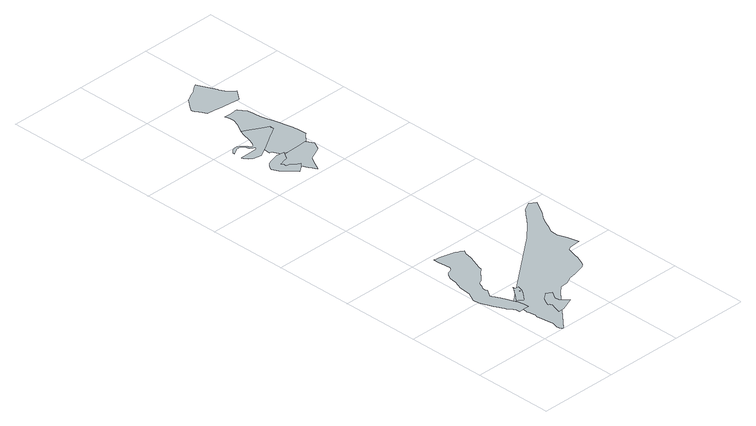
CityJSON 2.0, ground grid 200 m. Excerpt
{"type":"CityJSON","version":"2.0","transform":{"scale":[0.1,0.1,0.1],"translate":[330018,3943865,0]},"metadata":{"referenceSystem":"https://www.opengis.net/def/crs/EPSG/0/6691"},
"CityObjects":{
"object1":{"type":"GenericCityObject","attributes":{"prefecture":"14","disasterType":"1","areaType":"1","zoneNumber":"151-H25-62014","zoneName":"小渕14","status":"0"},"geometry":[{"type":"MultiSurface","lod":"1","boundaries":[[[0,1,2,3,4,5,6,7,8,9,10,11,12,13,14,15,16,17,18,19,20,21,22]]]}]},
"object2":{"type":"GenericCityObject","attributes":{"prefecture":"14","disasterType":"1","areaType":"1","zoneNumber":"151-H25-62014","zoneName":"小渕14","status":"0"},"geometry":[{"type":"MultiSurface","lod":"1","boundaries":[[[23,24,25,26,27,28,29,30,31,32,33,34,35,36,37,38,39,40,41,42,43,44,45,46,47,48,49,50,51,52,53,54,55,56,57,58,59,60,61,62,63,64,65,66,67,68,69,70,71,72,73,74,75,76,77,78,79,80,81,82,83,84,85,86,87,88,89]]]}]},
"object3":{"type":"GenericCityObject","attributes":{"prefecture":"14","disasterType":"1","areaType":"2","zoneNumber":"151-H25-62014","zoneName":"小渕14","status":"0"},"geometry":[{"type":"MultiSurface","lod":"1","boundaries":[[[90,91,92,93,94,13,14,95,96,97,98,99]]]}]},
"object4":{"type":"GenericCityObject","attributes":{"prefecture":"14","disasterType":"1","areaType":"1","zoneNumber":"151-H25-62014","zoneName":"小渕14","status":"0"},"geometry":[{"type":"MultiSurface","lod":"1","boundaries":[[[100,101,102,103,104,105,106,107,108,109,110,111,112,113,114,115,116,117,118,119,120,121,122,123,124,125,126]]]}]},
"object5":{"type":"GenericCityObject","attributes":{"prefecture":"14","disasterType":"2","areaType":"1","zoneNumber":"84006-1","zoneName":"西畑沢-1","status":"0"},"geometry":[{"type":"MultiSurface","lod":"1","boundaries":[[[127,128,129,130,131,132,133,134,135,136,137,138,139,140,141,142,143,144,145,146,147,148,149,150,151,152,153,154,155,156,157,158,159,160,161,162,163,164,165,166,167,168,169,170,171,172,173,174,175,176,177,178,179,180,181,182,183]]]}]},
"object6":{"type":"GenericCityObject","attributes":{"prefecture":"14","disasterType":"1","areaType":"1","zoneNumber":"151-H25-67019","zoneName":"佐野川19","status":"0"},"geometry":[{"type":"MultiSurface","lod":"1","boundaries":[[[184,185,186,187,188,189,190,191,192,193,194,195,196,197,198,199,200,201,202,203,204,205,206,207,208,209,210,211,212,213,214,215,216,217]]]}]},
"object7":{"type":"GenericCityObject","attributes":{"prefecture":"14","disasterType":"2","areaType":"1","zoneNumber":84995,"zoneName":"上小渕右沢","status":"0"},"geometry":[{"type":"MultiSurface","lod":"1","boundaries":[[[218,219,220,221,222,223,224,225,226,227,228,229,230,231,232,233,234,235,236,237,238,239,240,241,242,243,244,245,246,247,248,249,250,251,252,253,254]]]}]},
"object8":{"type":"GenericCityObject","attributes":{"prefecture":"14","disasterType":"2","areaType":"1","zoneNumber":84996,"zoneName":"石舟左沢","status":"0"},"geometry":[{"type":"MultiSurface","lod":"1","boundaries":[[[255,256,257,258,259,260,261,262,263,264,265,266,267,268,269,270,271,272,273,274,275,276,277,278,279,280,281,282,283,284,285,286,287,288,289,290,291,292,293,294,295,296,297,298]]]}]},
"object9":{"type":"GenericCityObject","attributes":{"prefecture":"14","disasterType":"1","areaType":"1","zoneNumber":"151-H25-67019","zoneName":"佐野川19","status":"0"},"geometry":[{"type":"MultiSurface","lod":"1","boundaries":[[[299,300,301,302,303,304,305,306,307,308,309,310,311,312,313,314,315,316,317,318,319,320,321,322,323,324,325,326,327,328,329,330,331,332,333,284,334]]]}]},
"object10":{"type":"GenericCityObject","attributes":{"prefecture":"14","disasterType":"2","areaType":"2","zoneNumber":84996,"zoneName":"石舟左沢","status":"0"},"geometry":[{"type":"MultiSurface","lod":"1","boundaries":[[[335,336,337,338,339,340,341]]]}]},
"object11":{"type":"GenericCityObject","attributes":{"prefecture":"14","disasterType":"2","areaType":"1","zoneNumber":84005,"zoneName":"石舟沢","status":"0"},"geometry":[{"type":"MultiSurface","lod":"1","boundaries":[[[342,343,344,345,346,347,348,349,350,351,352,353,354,355,356,357,358,359,360,361,362,363,364,365,366,367,368,369,370,371,372,373,374,375]]]}]}
},
"vertices":[
[957,1586,0],[979,1622,0],[1005,1662,0],[1014,1681,0],[1025,1724,0],[1046,1805,0],[1050,1821,0],[1021,1824,0],[995,1832,0],[968,1842,0],[963,1893,0],[953,1879,0],[905,1811,0],[858,1746,0],[824,1702,0],[780,1649,0],[656,1490,0],[641,1471,0],[710,1439,0],[726,1424,0],[748,1405,0],[777,1389,0],[948,1576,0],
[471,1134,0],[488,1135,0],[543,1135,0],[569,1136,0],[669,1139,0],[664,1286,0],[637,1421,0],[584,1526,0],[535,1660,0],[478,1799,0],[423,1910,0],[407,1940,0],[365,2018,0],[492,2199,0],[480,2209,0],[468,2222,0],[466,2261,0],[475,2347,0],[516,2402,0],[549,2466,0],[588,2534,0],[661,2572,0],[773,2677,0],[864,2777,0],[986,2894,0],[1011,2972,0],[1050,3091,0],[1094,3211,0],[1151,3352,0],[1188,3552,0],[1222,3604,0],[1252,3647,0],[1164,3695,0],[1140,3708,0],[1055,3741,0],[950,3778,0],[847,3803,0],[691,3831,0],[584,3849,0],[538,3857,0],[535,3732,0],[567,3410,0],[545,3351,0],[512,3325,0],[459,3302,0],[392,3280,0],[335,3233,0],[294,3156,0],[269,3102,0],[251,3012,0],[241,2930,0],[147,2685,0],[122,2389,0],[7,2144,0],[4,2084,0],[5,2081,0],[19,2000,0],[27,1939,0],[134,1674,0],[252,1439,0],[266,1410,0],[284,1386,0],[357,1283,0],[382,1215,0],[390,1133,0],[390,1132,0],[423,1131,0],
[965,1647,0],[978,1682,0],[956,1693,0],[939,1702,0],[878,1774,0],[789,1659,0],[868,1598,0],[879,1588,0],[902,1567,0],[940,1606,0],
[1229,574,0],[1356,621,0],[1478,669,0],[1316,835,0],[1313,865,0],[1302,960,0],[1302,961,0],[1299,963,0],[1299,965,0],[1336,1024,0],[1365,1069,0],[1416,1151,0],[1418,1154,0],[1278,1224,0],[1251,1202,0],[1118,1096,0],[1059,995,0],[1014,889,0],[1032,880,0],[1054,870,0],[1058,855,0],[1072,805,0],[1066,787,0],[1057,761,0],[1052,742,0],[986,534,0],[1142,541,0],
[743,178,0],[901,347,0],[1059,515,0],[1217,684,0],[1374,853,0],[1532,1021,0],[1697,1165,0],[1899,1191,0],[2083,1272,0],[2279,1315,0],[2470,1375,0],[2577,1407,0],[2646,1448,0],[2668,1491,0],[2760,1698,0],[2813,1891,0],[2872,2082,0],[2965,2129,0],[3233,2144,0],[3225,2180,0],[3164,2439,0],[3088,2657,0],[3099,2859,0],[3183,2989,0],[3266,3174,0],[3363,3349,0],[3488,3506,0],[3515,3549,0],[3589,3679,0],[3690,3852,0],[3535,3953,0],[3329,3847,0],[3226,3736,0],[3196,3696,0],[3069,3540,0],[2924,3395,0],[2563,3041,0],[484,1426,0],[376,1451,0],[385,1428,0],[400,1400,0],[489,1284,0],[500,1232,0],[505,1180,0],[501,1096,0],[496,1014,0],[506,924,0],[515,830,0],[536,823,0],[523,779,0],[509,750,0],[560,282,0],[533,186,0],[523,132,0],[531,77,0],[559,25,0],[586,10,0],
[994,8357,0],[1018,8373,0],[1035,8384,0],[1068,8409,0],[1098,8432,0],[1114,8447,0],[1128,8460,0],[1151,8483,0],[1206,8537,0],[1222,8554,0],[1113,8620,0],[1025,8695,0],[934,8718,0],[933,8781,0],[902,8845,0],[928,8855,0],[1024,8879,0],[1148,8919,0],[1279,9117,0],[1278,9117,0],[1180,9125,0],[1114,9131,0],[1075,9134,0],[1066,9127,0],[952,9096,0],[832,9070,0],[754,9037,0],[694,8985,0],[621,8884,0],[620,8841,0],[655,8732,0],[684,8678,0],[850,8498,0],[978,8345,0],
[1428,8326,0],[1535,8531,0],[1720,8613,0],[1898,8706,0],[2005,8911,0],[1900,9076,0],[1669,9067,0],[1439,9058,0],[1208,9049,0],[1145,9046,0],[1129,9030,0],[1100,9016,0],[1070,9002,0],[1008,8990,0],[820,8932,0],[779,8917,0],[761,8907,0],[755,8889,0],[757,8879,0],[763,8868,0],[771,8848,0],[807,8735,0],[818,8711,0],[835,8683,0],[866,8648,0],[891,8639,0],[930,8616,0],[1043,8523,0],[1097,8482,0],[1158,8455,0],[1181,8443,0],[1191,8426,0],[1202,8381,0],[1221,8326,0],[1235,8306,0],[1298,8198,0],[1330,8140,0],
[679,9934,0],[725,9935,0],[766,9923,0],[792,9908,0],[811,9879,0],[840,9821,0],[872,9758,0],[911,9721,0],[938,9700,0],[980,9689,0],[955,9651,0],[935,9629,0],[900,9625,0],[480,9613,0],[497,9566,0],[561,9479,0],[657,9419,0],[856,9376,0],[990,9457,0],[1188,9575,0],[1386,9694,0],[1574,9807,0],[1584,9812,0],[1783,9931,0],[1781,10037,0],[1579,10149,0],[1569,10155,0],[1378,10261,0],[1218,10350,0],[1165,10210,0],[1111,10007,0],[1053,9843,0],[1006,9787,0],[976,9760,0],[945,9765,0],[895,9821,0],[835,9903,0],[772,9964,0],[708,9986,0],[639,9988,0],[585,9967,0],[500,9884,0],[491,9837,0],[644,9928,0],
[1129,10008,0],[1208,10013,0],[1027,9707,0],[1066,9497,0],[1045,9369,0],[1038,9322,0],[1108,9320,0],[1188,9108,0],[1236,9092,0],[1428,9029,0],[1446,9023,0],[1619,8966,0],[1713,8935,0],[1929,9090,0],[1936,9106,0],[2068,9239,0],[2139,9291,0],[2119,9552,0],[2110,9635,0],[2115,9650,0],[2007,10159,0],[1964,10281,0],[1924,10470,0],[1899,10639,0],[1884,10820,0],[1752,11004,0],[1696,11001,0],[1652,10999,0],[1523,10993,0],[1372,10986,0],[1376,10981,0],[1412,10872,0],[1406,10757,0],[1347,10587,0],[1220,10358,0],[1123,10053,0],
[1782,9997,0],[1582,9997,0],[1571,10021,0],[1573,9927,0],[1583,9927,0],[1782,9955,0],[1782,9975,0],
[1158,11456,0],[1181,11407,0],[1211,11354,0],[1392,11333,0],[1621,11307,0],[1644,11305,0],[1851,11282,0],[2081,11256,0],[2274,11518,0],[2120,11647,0],[2037,11838,0],[2028,11859,0],[1935,12071,0],[1843,12282,0],[1823,12327,0],[1764,12288,0],[1692,12239,0],[1647,12205,0],[1602,12171,0],[1564,12148,0],[1514,12121,0],[1467,12101,0],[1438,12091,0],[1382,12058,0],[1302,12014,0],[1247,11947,0],[1202,11888,0],[1149,11820,0],[1102,11769,0],[1061,11707,0],[1051,11681,0],[1054,11656,0],[1066,11612,0],[1121,11524,0]
]}
